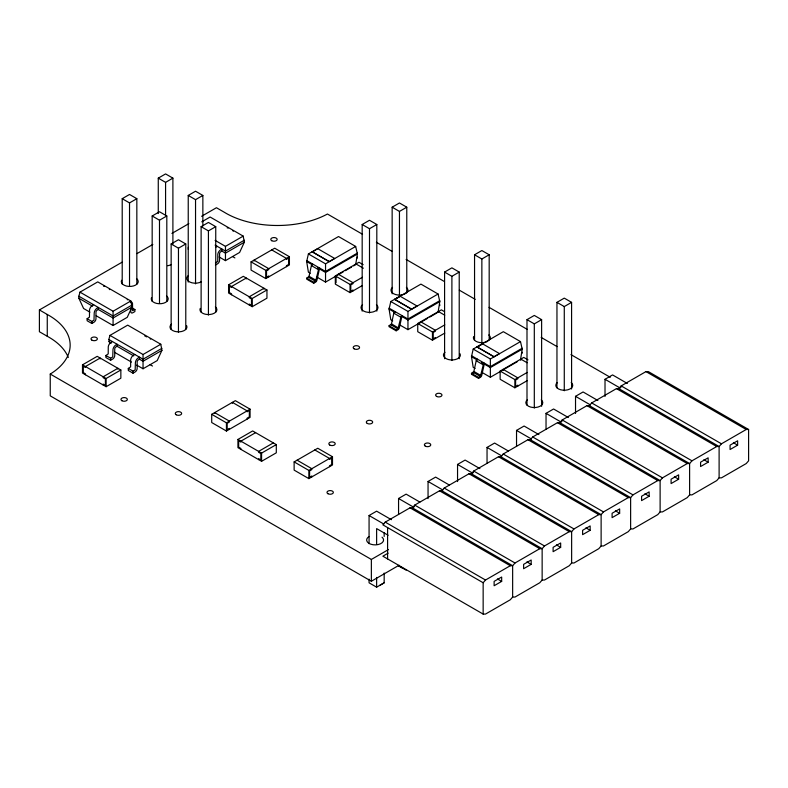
<?xml version="1.0" encoding="UTF-8"?>
<svg xmlns="http://www.w3.org/2000/svg" width="788" height="788" viewBox="0 0 788 788"><rect width="100%" height="100%" fill="white"/><g stroke="black" fill="none" stroke-linecap="round" stroke-linejoin="round"><path stroke-width="1.18" d="M310.295 273.288L308.394 272.185L306.67 261.517L308.394 253.933L338.525 236.538L355.674 246.437L357.397 254.022L355.674 264.689L353.595 265.891M438.079 312.275L439.803 301.607L438.079 294.013L420.93 284.113L390.799 301.509L389.075 309.093L390.799 319.761L392.71 320.864M520.494 359.85L522.217 349.183L520.494 341.598L503.335 331.689L473.204 349.084L471.48 356.668L473.204 367.346L475.115 368.439M306.67 278.184L313.752 282.271L315.653 281.149L318.47 269.683A1.773 1.024 -60 0 1 319.642 268.058L316.914 280.262A2.108 1.212 -60 0 1 315.515 282.202L313.752 283.217L306.67 279.129L306.67 278.184L309.004 276.47L311.398 265.595A1.773 1.024 -60 0 1 312.57 263.97M389.075 325.759L396.157 329.847L397.989 328.783L400.875 317.259A1.773 1.024 -60 0 1 402.057 315.633L399.319 327.838A2.108 1.212 -60 0 1 397.92 329.778L396.157 330.802L389.075 326.715L389.075 325.759L391.439 323.957L393.803 313.171A1.773 1.024 -60 0 1 394.975 311.546L394.975 312.501L389.075 309.093M471.48 373.335L478.562 377.422L480.404 376.359L483.29 364.844A1.773 1.024 -60 0 1 484.462 363.209L481.734 375.413A2.108 1.212 -60 0 1 480.335 377.353L478.562 378.378L471.48 374.29L471.48 373.335L473.854 371.542L476.208 360.756A1.773 1.024 -60 0 1 477.38 359.121L477.38 360.077L471.48 356.668M89.901 312.137L83.587 308.482L78.869 298.268L78.869 296.219L79.992 292.141L97.742 281.887L130.828 300.986L131.96 307.123L127.232 317.337L113.078 325.513L96.225 315.781M109.778 343.558L108.833 339.48L109.965 335.392L127.705 325.139L160.791 344.248L161.924 350.374L157.206 360.589L143.042 368.764L136.728 365.12M398.521 328.044L391.469 323.878M201.767 221.832L210.12 217.015L243.197 236.114L244.329 242.241L239.611 252.456L225.457 260.631L219.133 256.986M410.006 507.827L510.289 565.725L512.643 565.725L412.36 507.827L410.006 507.827L385.233 522.129L382.869 524.857L483.152 582.746L483.152 614.079L485.506 614.079L510.289 599.776L512.643 597.058L512.643 565.725L515.007 562.996L539.78 548.694L542.144 548.694L544.498 545.966L569.271 531.664L571.635 531.664L573.989 528.945L598.772 514.633L601.126 514.633L603.49 511.914L628.263 497.612L630.627 497.612L632.981 494.884L657.753 480.581L660.117 480.581L662.472 477.853L687.254 463.551L689.608 463.551L691.972 460.822L716.745 446.52L719.109 446.52L721.463 443.802L746.236 429.49L748.6 429.49L748.6 460.822L746.236 463.551L721.463 477.853L719.109 477.853L716.745 480.581L691.972 494.884L689.608 494.884L687.254 497.612L662.472 511.914L660.117 511.914L657.753 514.633L632.981 528.945L630.627 528.945L628.263 531.664L603.49 545.966L601.126 545.966L598.772 548.694L573.989 562.996L571.635 562.996L569.271 565.725L544.498 580.027L542.144 580.027L539.78 582.746L515.007 597.058L512.643 597.058M542.144 580.027L542.144 548.694L441.861 490.796L439.497 490.796L414.724 505.098L412.36 507.827L414.468 506.605M441.861 490.796L444.215 488.067L468.998 473.765L471.352 473.765L571.635 531.664L571.635 562.996M601.126 545.966L601.126 514.633L500.843 456.744L498.489 456.735L473.716 471.047L471.352 473.765L473.46 472.554M500.843 456.744L503.207 454.016L527.98 439.714L530.344 439.714L630.627 497.612L630.627 528.945M530.344 439.714L532.698 436.985L557.48 422.683L559.835 422.683L660.117 480.581L660.117 511.914M689.608 494.884L689.608 463.551L589.325 405.653L586.971 405.653L562.199 419.955L559.835 422.683L561.942 421.462M589.325 405.653L591.69 402.934L616.462 388.622L618.826 388.622L719.109 446.52L719.109 477.853M748.6 429.49L648.317 371.601L645.963 371.601L621.18 385.903L618.826 388.622L620.934 387.41M483.152 582.746L485.506 580.027L510.289 565.725M215.626 247.255L217.192 246.329M315.515 281.247L308.443 277.159M473.253 372.31L480.335 376.398M122.209 284.113L122.209 198.684L129.528 194.459L136.836 198.684L136.836 284.113M158.27 213.528L158.27 178.137L165.578 173.921L172.897 178.137L172.897 244.044M122.209 198.684L129.528 202.91L136.836 198.684M158.27 178.137L165.578 182.363L172.897 178.137M152.173 301.41L152.173 215.981L159.491 211.765L166.81 215.981L166.81 301.41M188.233 282.084L188.233 195.444L195.542 191.218L202.861 195.444L202.861 225.949M152.173 215.981L159.491 220.207L166.81 215.981M188.233 195.444L195.542 199.659L202.861 195.444M68.31 357.506A72.998 42.148 0 0 0 47.26 336.269L39.4 331.728L39.4 309.94L122.091 262.197M136.935 253.628L152.833 244.447M171.912 233.425L188.874 223.634M201.6 216.286L216.444 207.727L224.304 212.258A72.959 42.119 0 0 0 327.434 214.021L362.529 234.272M171.144 329.394L171.144 243.965L178.462 239.739L185.781 243.965L185.781 329.394M201.117 312.087L201.117 226.668L208.426 222.443L215.745 226.668L215.745 312.087M171.144 243.965L178.462 248.19L185.781 243.965M201.117 226.668L208.426 230.884L215.745 226.668M93.614 304.739L92.048 305.665A4.176 2.413 -60 0 0 89.507 310.068L89.458 317.14L87.123 318.697L87.123 320.746L91.841 323.464L93.91 322.272A2.916 1.684 -60 0 0 95.969 318.697L95.969 312.225A1.665 0.965 -60 0 1 97.151 310.186L98.333 309.507L113.078 318.017L131.96 307.123M87.123 318.697L91.841 321.425L93.979 320.174L94.225 312.797A4.176 2.413 -60 0 1 96.766 308.394L98.333 307.458L98.333 309.507M79.992 292.141L113.078 311.24L130.828 300.986M215.114 240.389L225.457 246.358L243.197 236.114M244.329 242.241L225.457 253.145L221.911 251.096L220.738 251.776A1.665 0.965 -60 0 0 219.556 253.825L219.556 260.296A2.916 1.684 -60 0 1 217.488 263.872L215.429 265.064M131.96 305.074L113.078 315.978L78.869 296.219M244.329 240.202L225.457 251.096L215.114 245.127M130.778 308.315L130.778 311.546A2.916 1.684 -60 0 0 132.837 312.738L134.906 311.546L134.906 309.507L132.591 310.669L132.522 303.626A4.176 2.413 -60 0 0 130.365 302.021M215.429 263.015L217.764 261.458L217.803 254.386A4.176 2.413 -60 0 1 220.344 249.983L221.911 249.057L221.911 251.096M112.369 341.519L110.803 342.445A4.176 2.413 -60 0 0 108.261 346.848L108.212 353.92L105.888 355.486L105.888 357.525L110.606 360.254L112.664 359.062A2.916 1.684 -60 0 0 114.733 355.486L114.733 349.015A1.665 0.965 -60 0 1 115.915 346.966L117.087 346.287L133.743 355.9M251.057 261.862L274.697 248.21L289.423 256.711L289.423 264.926L265.783 278.578L251.057 270.077L251.057 261.862L265.783 270.363L289.423 256.711M82.494 364.834L97.21 356.334L120.85 369.986L120.85 378.201L106.134 386.701L82.494 373.049L82.494 364.834L106.134 378.486L120.85 369.986M228.579 284.823L243.305 276.322L266.945 289.974L266.945 298.189L252.219 306.69L228.579 293.038L228.579 284.823L252.219 298.475L266.945 289.974M105.888 355.486L110.606 358.205L112.743 356.954L112.98 349.576A4.176 2.413 -60 0 1 115.531 345.174L117.087 344.248L117.087 346.287M134.787 354.462L133.221 355.388A4.176 2.413 -60 0 0 130.68 359.791L130.631 366.863L128.296 368.42L128.296 370.468L133.014 373.197L135.083 371.995A2.916 1.684 -60 0 0 137.151 368.42L137.151 361.958A1.665 0.965 -60 0 1 138.324 359.909L139.506 359.229L143.042 361.268L161.924 350.374M312.265 251.963L317.741 248.673L334.654 258.444L329.187 261.596L312.265 251.825L329.187 261.596M362.175 311.142L362.175 224.501L369.493 220.276L376.812 224.501L376.812 311.142M392.148 293.845L392.148 207.195L399.457 202.979L406.775 207.195L406.775 292.624M109.965 335.392L143.042 354.492L160.791 344.248M161.924 348.326L143.042 359.229L108.833 339.48M362.175 224.501L369.493 228.717L376.812 224.501M392.148 207.195L399.457 211.42L406.775 207.195M128.296 368.42L133.014 371.148L135.162 369.897L135.398 362.519A4.176 2.413 -60 0 1 137.939 358.116L139.506 357.181L139.506 359.229M308.394 253.933L325.543 263.832L355.674 246.437M357.397 253.076L325.543 271.466L306.67 260.562M357.397 254.022L325.543 272.412L317.623 267.841M362.391 285.502L350.049 292.624L335.324 284.123L335.324 275.908L358.964 262.266L363.179 264.689M316.973 277.14L325.543 282.094L343.204 271.89M345.282 270.688L351.517 267.093M335.324 275.908L350.049 284.409L362.391 277.287M394.68 299.41L400.146 296.249L417.059 306.02L411.592 309.172L394.68 299.41L411.592 309.172M394.68 299.538L400.146 296.249M444.59 358.727L444.59 272.077L451.898 267.851L459.217 272.077L459.217 358.727M474.553 340.199L474.553 254.77L481.862 250.554L489.181 254.77L489.181 340.199M211.706 414.321L235.346 400.668L250.072 409.169L250.072 417.384L226.432 431.036L211.706 422.535L211.706 414.321L226.432 422.821L250.072 409.169M444.59 272.077L451.898 276.302L459.217 272.077M474.553 254.77L481.862 258.996L489.181 254.77M390.799 301.509L407.957 311.408L438.079 294.013M439.803 300.652L407.957 319.041L389.075 308.138M439.803 301.607L407.957 319.997L402.057 316.589M444.796 333.078L432.454 340.199L417.739 331.699L417.739 323.484L441.379 309.842L444.531 311.664M400.334 325.267L407.957 329.67L427.697 318.273M429.775 317.071L437.044 312.875M237.937 439.448L252.662 430.947L276.302 444.599L276.302 452.814L261.577 461.315L237.937 447.663L237.937 439.448L261.577 453.1L276.302 444.599M255.617 432.651L240.892 441.152L240.892 442.068L238.675 440.787L238.675 447.17L240.892 448.451L240.892 449.367M417.739 323.484L432.454 331.984L444.796 324.863M273.347 442.886L258.622 451.386L258.622 452.302L260.838 453.583L260.838 459.975L258.622 458.695L258.622 459.601M477.085 346.986L482.551 343.824L499.474 353.595L493.997 356.747L477.085 346.986L493.997 356.747M477.085 347.124L482.551 343.824M526.995 405.081L526.995 319.652L534.303 315.427L541.622 319.652L541.622 406.303M556.958 387.775L556.958 302.356L564.277 298.13L571.586 302.356L571.586 388.996M294.131 461.906L317.771 448.254L332.497 456.754L332.497 464.969L308.857 478.621L294.131 470.121L294.131 461.906L308.857 470.406L332.497 456.754M526.995 319.652L534.303 323.878L541.622 319.652M556.958 302.356L564.277 306.571L571.586 302.356M473.204 349.084L490.363 358.993L520.494 341.598M522.217 348.227L490.363 366.617L471.48 355.723M522.217 349.183L490.363 367.572L481.429 362.411M527.211 380.653L514.869 387.785L500.144 379.284L500.144 371.069L523.784 357.417L527.99 359.85M481.783 372.291L490.363 377.245L517.371 361.653M500.144 371.069L514.869 379.57L527.211 372.438M369.07 543.661L369.07 515.519L376.615 511.166L391.409 519.706M398.561 514.397L398.561 498.489L406.115 494.135L419.846 502.064M428.051 498.597L428.051 481.468L435.606 477.104L449.337 485.034M457.552 481.566L457.552 464.437L465.097 460.074L479.892 468.614M487.043 463.324L487.043 447.417L494.598 443.063L508.329 450.992M516.534 446.304L516.534 430.396L524.089 426.032L538.884 434.572M546.035 429.253L546.035 413.355L553.58 408.992L568.375 417.532M575.526 413.454L575.526 396.325L583.081 391.961L597.875 400.501M605.017 396.423L605.017 379.294L612.572 374.93L627.366 383.48M39.4 309.94L47.26 314.471A72.998 42.148 0 0 1 50.245 374.054L371.365 559.45L388.425 549.6M388.139 553.146L382.869 556.19L483.152 614.079M50.245 374.054L50.245 395.852L371.365 581.249L399.083 565.242M369.07 579.15L369.07 582.815L376.625 587.178L384.17 582.825L384.17 573.063M379.924 585.267L384.17 582.825M501.67 581.386L494.125 585.75L494.125 581.386L501.67 577.033L501.67 581.386L497.425 578.934M531.171 564.356L523.616 568.719L523.616 564.356L531.171 560.002L531.171 564.356L526.916 561.903M560.662 547.335L553.107 551.689L553.107 547.335L560.662 542.971L560.662 547.335L556.417 544.882M590.153 530.304L582.608 534.658L582.608 530.304L590.153 525.941L590.153 530.304L585.908 527.852M619.654 513.274L612.099 517.637L612.099 513.274L619.654 508.91L619.654 513.274L615.398 510.821M649.145 496.243L641.59 500.607L641.59 496.243L649.145 491.889L649.145 496.243L644.899 493.79M678.635 479.212L671.09 483.576L671.09 479.212L678.635 474.859L678.635 479.212L674.39 476.77M708.136 462.192L700.581 466.545L700.581 462.192L708.136 457.828L708.136 462.192L703.891 459.739M737.627 445.161L730.082 449.524L730.082 445.161L737.627 440.797L737.627 445.161L733.382 442.708M645.963 371.601L746.236 429.49M376.349 242.261L392.296 251.471M406.125 259.449L444.402 281.543M459.286 290.142L475.233 299.351M489.062 307.33L527.339 329.433M541.159 337.412L557.116 346.621M570.936 354.6L610.276 377.314M621.18 385.903L721.463 443.802M605.017 379.294L619.811 387.834M616.462 388.622L716.745 446.52M356.009 263.97L363.376 268.216M444.728 315.19L438.423 311.546L438.423 312.462M527.142 362.766L520.829 359.121L520.829 360.037M591.69 402.934L691.972 460.822M575.526 396.325L590.32 404.865M586.971 405.653L687.254 463.551M338.279 274.204L353.004 282.705L353.004 283.621L350.788 284.901L350.788 291.284L353.004 290.004L353.004 290.92M306.67 261.517L312.57 264.926M311.398 265.595L318.47 269.683M393.803 313.171L400.875 317.259M476.208 360.756L483.29 364.844M271.742 249.914L286.468 258.415L286.468 259.331L288.684 258.05L288.684 264.443L286.468 265.723L286.468 266.63M562.199 419.955L662.472 477.853M309.063 276.293L316.136 280.38M473.874 371.453L480.956 375.541M546.035 413.355L560.829 421.895M390.848 324.735L397.92 328.823M557.48 422.683L657.753 480.581M232.529 256.543L234.893 257.912M532.698 436.985L632.981 494.884M516.534 430.396L531.329 438.936M527.98 439.714L628.263 497.612M503.207 454.016L603.49 511.914M487.043 447.417L501.838 455.956M498.489 456.735L598.772 514.633M473.716 471.047L573.989 528.945M457.552 464.437L472.347 472.977M468.998 473.765L569.271 531.664M444.215 488.067L544.498 545.966M132.542 308.147L134.906 309.507M428.051 481.468L442.846 490.008M439.497 490.796L539.78 548.694M78.869 298.268L92.59 306.197M414.724 505.098L515.007 562.996M314.816 449.958L329.542 458.458L329.542 459.374L331.758 458.094L331.758 464.487L329.542 465.767L329.542 466.673M398.561 498.489L413.355 507.039M150.124 364.677L152.488 366.036M108.833 341.519L111.482 343.056M114.605 352.344L131.458 362.076M297.086 460.192L311.812 468.693L311.812 469.609L309.595 470.889L309.595 477.282L311.812 476.001L311.812 476.907M385.233 522.129L485.506 580.027M369.07 515.519L383.854 524.059M388.139 535.249L376.625 528.6L376.625 544.469M406.115 570.148L398.561 565.794L402.816 568.237M564.277 306.571L564.277 390.779M534.303 323.878L534.303 408.086M522.217 352.216L522.217 353.172M517.824 386.071L517.824 385.165L515.608 386.445L515.608 380.052L517.824 378.772L517.824 377.856L503.099 369.355L503.099 370.271M514.869 379.57L514.869 387.785M490.363 358.993L490.363 377.245M481.862 258.996L481.862 343.204M478.562 377.422L478.562 378.378M451.898 276.302L451.898 360.51M439.803 304.641L439.803 305.596M435.409 338.495L435.409 337.589L433.193 338.87L433.193 332.477L435.409 331.196L435.409 330.28L420.694 321.78L420.694 322.696M432.454 331.984L432.454 340.199M407.957 311.408L407.957 329.67M399.457 211.42L399.457 295.628M396.157 329.847L396.157 330.802M387.588 527.576L387.588 558.909M384.17 532.786L384.17 536.451M376.625 577.417L376.625 587.178M371.365 559.45L371.365 581.249M369.493 228.717L369.493 312.925M357.397 257.065L357.397 258.021M350.049 284.409L350.049 292.624M336.062 276.401L336.062 282.784M325.543 263.832L325.543 282.094M313.752 282.271L313.752 283.217M308.857 470.406L308.857 478.621M268.738 276.864L268.738 275.958L266.521 277.238L266.521 270.845L268.738 269.565L268.738 268.659L254.012 260.148L254.012 261.064M265.783 270.363L265.783 278.578M263.99 289.176L263.99 288.26L249.264 296.761L249.264 297.677L251.48 298.957L251.48 305.35L249.264 304.07L249.264 304.976M261.577 453.1L261.577 461.315M252.219 298.475L252.219 306.69M247.117 419.088L247.117 418.182L249.333 416.901L249.333 410.509L247.117 411.789L247.117 410.873L232.391 402.373L232.391 403.289M246.26 278.942L246.26 278.026L231.534 286.527L231.534 287.443L229.318 286.162L229.318 292.555L231.534 293.826L231.534 294.742M229.387 429.332L229.387 428.416L227.171 429.696L227.171 423.304L229.387 422.023L229.387 421.117L214.661 412.616L214.661 413.523M226.432 422.821L226.432 431.036M225.457 246.358L225.457 260.631M208.426 230.884L208.426 315.092M195.542 199.659L195.542 283.867M188.293 247.353L188.293 249.392M178.462 248.19L178.462 332.398M165.578 182.363L165.578 215.311M159.491 220.207L159.491 303.193M143.042 354.492L143.042 368.764M133.014 371.148L133.014 373.197M129.528 202.91L129.528 285.896M117.895 369.188L117.895 368.282L103.179 376.782L103.179 377.688L105.395 378.969L105.395 385.362L103.179 384.081L103.179 384.997M113.078 311.24L113.078 325.513M110.606 358.205L110.606 360.254M106.134 378.486L106.134 386.701M100.165 358.954L100.165 358.038L85.449 366.538L85.449 367.454L83.233 366.174L83.233 372.566L85.449 373.847L85.449 374.753M91.841 321.425L91.841 323.464M47.26 314.471L47.26 336.269M166.662 296.042A8.471 4.895 0 0 1 161.205 303.675A8.471 4.895 0 0 1 151.542 297.588M171.341 264.472A8.471 4.895 0 0 1 167.539 265.733M201.304 281.769A8.471 4.895 0 0 1 189.859 282.055A8.471 4.895 0 0 1 188.371 275.495M382.042 537.18A8.471 4.895 0 0 1 380.377 543.828A8.471 4.895 0 0 1 368.784 543.247A8.471 4.895 0 0 1 369.119 536.529M215.36 306.857A8.471 4.895 0 0 1 209.913 314.491A8.471 4.895 0 0 1 200.241 308.404M186.648 325.7A8.471 4.895 0 0 1 176.985 331.787A8.471 4.895 0 0 1 171.528 324.154M541.238 399.841A8.471 4.895 0 0 1 539.947 406.312A8.471 4.895 0 0 1 528.669 406.312A8.471 4.895 0 0 1 527.369 399.841M571.211 382.544A8.471 4.895 0 0 1 569.911 389.006A8.471 4.895 0 0 1 558.633 389.006A8.471 4.895 0 0 1 557.343 382.544M487.861 341.243A8.471 4.895 0 0 1 477.626 342.022A8.471 4.895 0 0 1 473.677 336.515M488.796 334.969A8.471 4.895 0 0 1 490.057 339.047M136.698 278.735A8.471 4.895 0 0 1 131.241 286.369A8.471 4.895 0 0 1 121.579 280.282M406.391 287.384A8.471 4.895 0 0 1 405.456 293.658M404.638 294.082A8.471 4.895 0 0 1 393.596 293.737A8.471 4.895 0 0 1 392.522 287.384M376.428 304.69A8.471 4.895 0 0 1 375.127 311.161A8.471 4.895 0 0 1 363.849 311.161A8.471 4.895 0 0 1 362.559 304.69M460.084 353.812A8.471 4.895 0 0 1 450.421 359.899A8.471 4.895 0 0 1 444.964 352.266M232.854 230.795A4.176 2.413 -60 0 1 233.317 231.229M227.171 227.88A4.176 2.413 -60 0 1 228.136 228.067M109.266 289.196A4.176 2.413 -60 0 1 109.739 289.639M103.592 286.29A4.176 2.413 -60 0 1 104.548 286.477M127.223 299.607A4.176 2.413 -60 0 1 127.439 299.854M150.153 338.801A4.176 2.413 -60 0 1 150.695 339.116M146.194 336.634A4.176 2.413 -60 0 1 146.361 336.939M144.765 336.013A4.176 2.413 -60 0 1 145.435 336.072M473.982 372.625A2.108 1.212 -60 0 1 473.401 373.167M392.03 324.331A2.108 1.212 -60 0 1 391.567 325.05M309.29 277.307A2.108 1.212 -60 0 1 308.886 277.77M367.238 423.422A3.191 1.842 0 0 0 372.566 422.604A3.191 1.842 0 0 0 368.666 420.349A3.191 1.842 0 0 0 367.238 423.422M436.542 396.394A3.191 1.842 0 0 0 441.871 395.576A3.191 1.842 0 0 0 437.97 393.32A3.191 1.842 0 0 0 436.542 396.394M329.778 445.053A3.191 1.842 0 0 0 335.117 444.225A3.191 1.842 0 0 0 331.206 441.969A3.191 1.842 0 0 0 329.778 445.053M121.894 400.718A3.191 1.842 0 0 0 127.223 399.89A3.191 1.842 0 0 0 123.322 397.635A3.191 1.842 0 0 0 121.894 400.718M327.916 493.712A3.191 1.842 0 0 0 333.245 492.884A3.191 1.842 0 0 0 329.345 490.638A3.191 1.842 0 0 0 327.916 493.712M91.93 340.16A3.191 1.842 0 0 0 97.259 339.342A3.191 1.842 0 0 0 93.358 337.087A3.191 1.842 0 0 0 91.93 340.16M176.207 414.774A3.191 1.842 0 0 0 181.545 413.946A3.191 1.842 0 0 0 177.635 411.7A3.191 1.842 0 0 0 176.207 414.774M271.722 240.695A3.191 1.842 0 0 0 277.051 239.867A3.191 1.842 0 0 0 273.15 237.612A3.191 1.842 0 0 0 271.722 240.695M354.117 348.818A3.191 1.842 0 0 0 359.456 347.991A3.191 1.842 0 0 0 355.546 345.735A3.191 1.842 0 0 0 354.117 348.818M425.303 446.136A3.191 1.842 0 0 0 430.642 445.309A3.191 1.842 0 0 0 426.732 443.053A3.191 1.842 0 0 0 425.303 446.136"/></g></svg>
